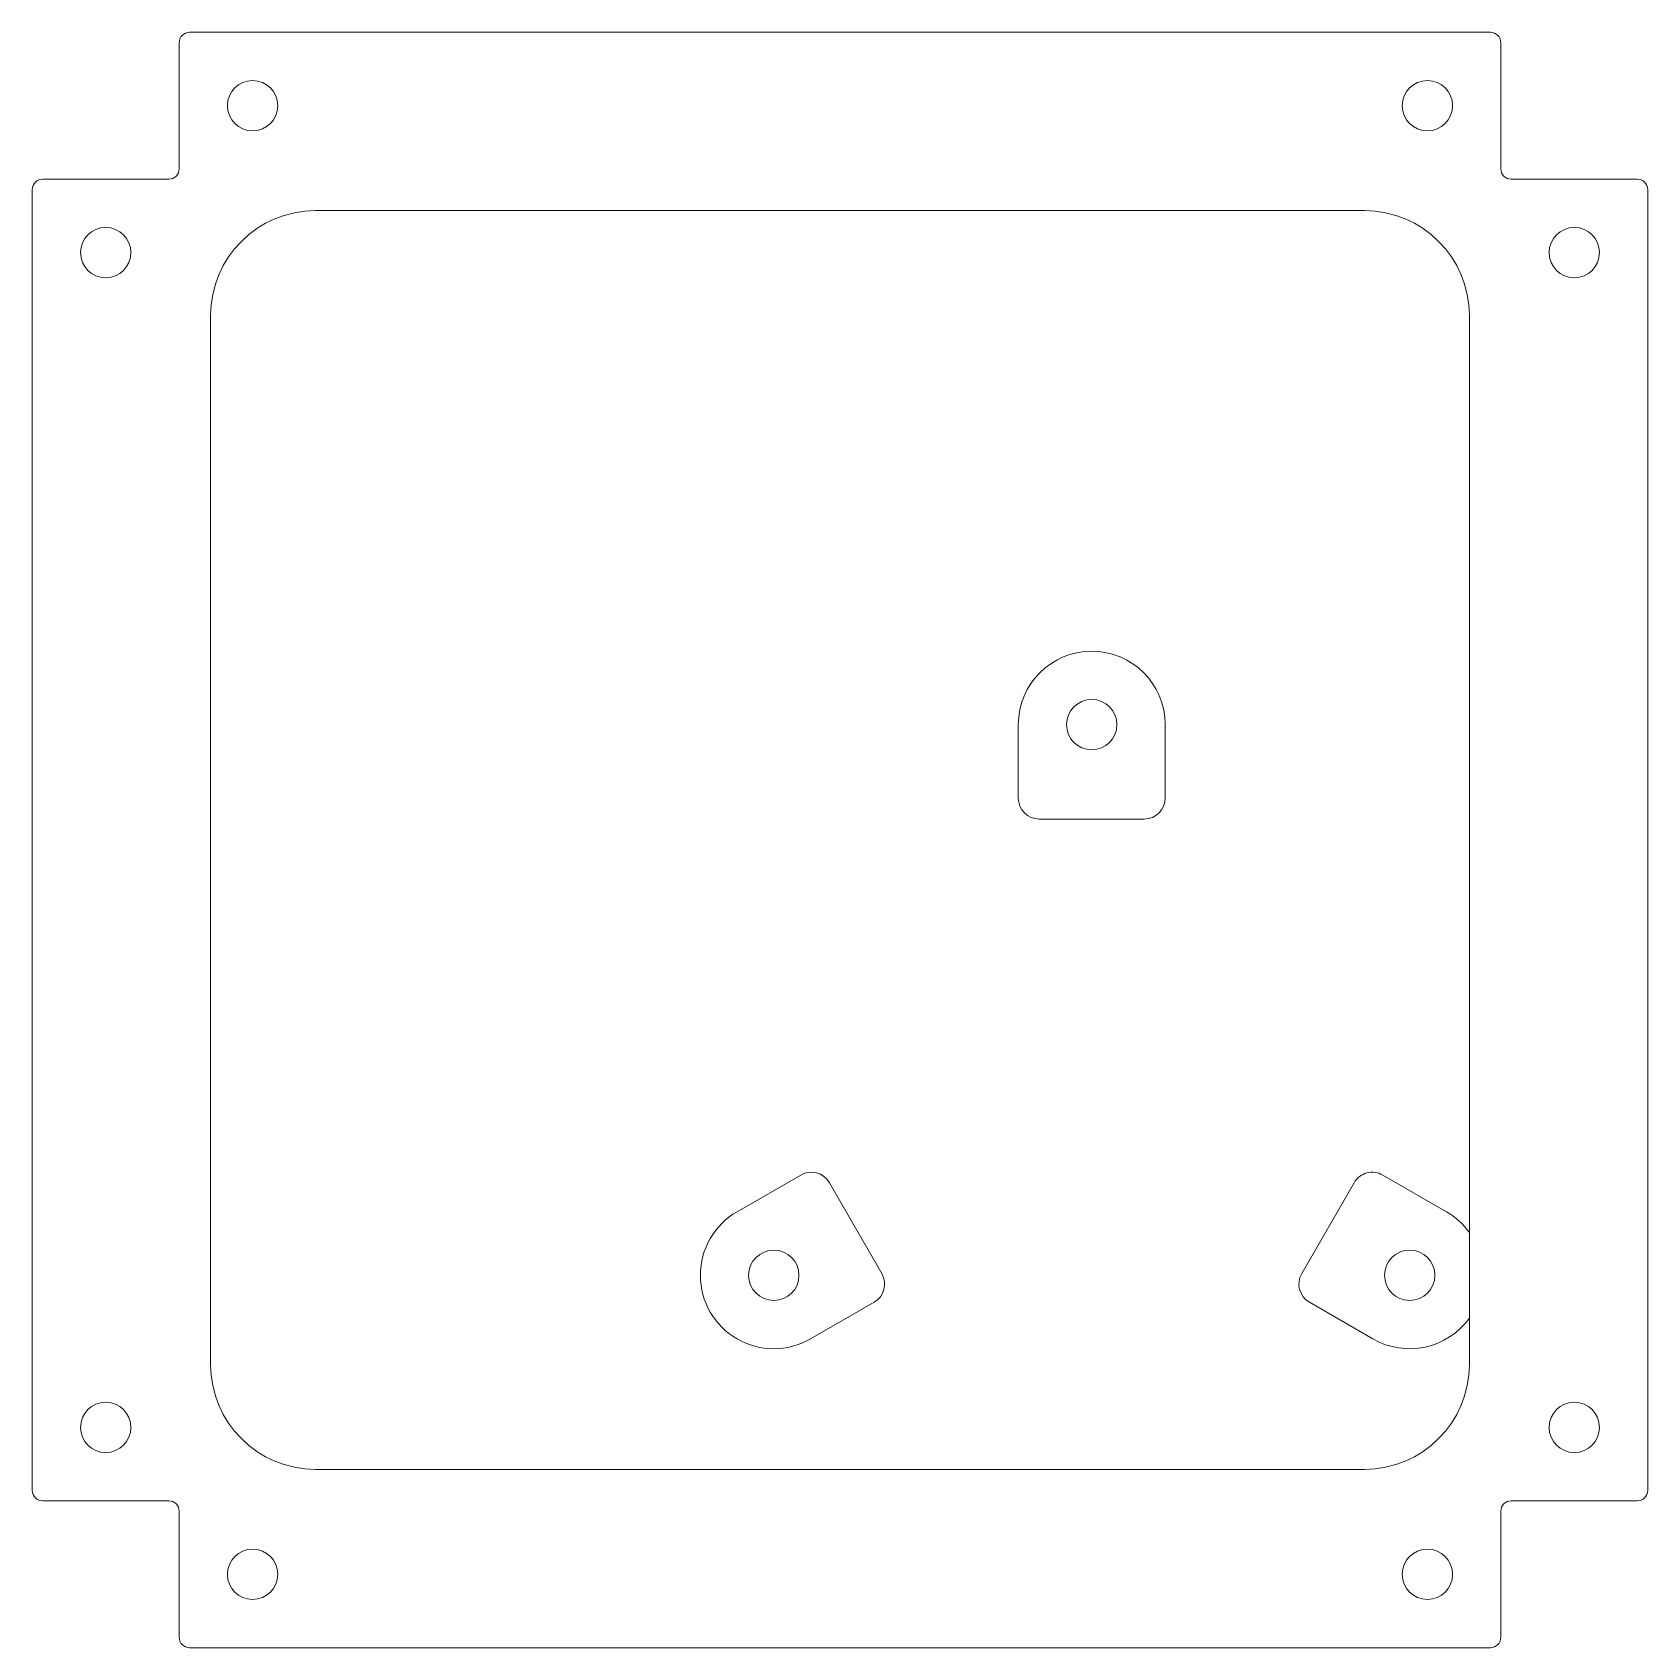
# Model space of a CAD drawing. Header units: millimetres. Extents: x -38.5 to 38.5, y -38.5 to 38.5.
import ezdxf

# ---------------------------------------------------------------- set-up
doc = ezdxf.new("R2010")
doc.units = ezdxf.units.MM

msp = doc.modelspace()

# ---------------------------------------------------------------- linework, layer by layer
at = {"color": 7, "linetype": 'Continuous', "lineweight": 15}
for p, q in [((-31.5, 38), (-31.5, 32)), ((31, 38.5), (-31, 38.5)), ((31.5, 32), (31.5, 38)), ((-38.5, 31), (-38.5, -31)), ((-32, 31.5), (-38, 31.5)), ((38, 31.5), (32, 31.5)), ((38.5, -31), (38.5, 31)), ((25, 30), (-25, 30)), ((-30, 25), (-30, -25)), ((30, -25), (30, 25)), ((8.5, 5.5), (8.5, 2)), ((15.5, 2), (15.5, 5.5)), ((9.5, 1), (14.5, 1)), ((-1.874, -15.969), (-4.905, -17.719)), ((28.905, -17.719), (25.874, -15.969)), ((1.992, -20.665), (-0.508, -16.335)), ((24.508, -16.335), (22.008, -20.665)), ((-1.405, -23.781), (1.626, -22.031)), ((22.374, -22.031), (25.405, -23.781)), ((-25, -30), (25, -30)), ((-38, -31.5), (-32, -31.5)), ((32, -31.5), (38, -31.5)), ((-31.5, -32), (-31.5, -38)), ((31.5, -38), (31.5, -32)), ((-31, -38.5), (31, -38.5))]:
    msp.add_line(p, q, dxfattribs=at)
for centre in [(-28, 35), (28, 35), (-35, 28), (35, 28), (12, 5.5), (-3.155, -20.75), (27.155, -20.75), (-35, -28), (35, -28), (-28, -35), (28, -35)]:
    msp.add_circle(centre, 1.2, dxfattribs=at)
for centre, radius, start, end in [((-31, 38), 0.5, 90, 180), ((31, 38), 0.5, 0, 90), ((-32, 32), 0.5, 270, 0), ((32, 32), 0.5, 180, 270), ((-38, 31), 0.5, 90, 180), ((38, 31), 0.5, 0, 90), ((-25, 25), 5, 90, 180), ((25, 25), 5, 0, 90), ((12, 5.5), 3.5, 0, 180), ((9.5, 2), 1, 180, 270), ((14.5, 2), 1, 270, 0), ((-1.374, -16.835), 1, 30, 120), ((25.374, -16.835), 1, 60, 150), ((-3.155, -20.75), 3.5, 120, 300), ((27.155, -20.75), 3.5, 35.63646, 60), ((1.126, -21.165), 1, 300, 30), ((22.874, -21.165), 1, 150, 240), ((27.155, -20.75), 3.5, 240, 324.36354), ((-25, -25), 5, 180, 270), ((25, -25), 5, 270, 0), ((-38, -31), 0.5, 180, 270), ((-32, -32), 0.5, 0, 90), ((32, -32), 0.5, 90, 180), ((38, -31), 0.5, 270, 0), ((-31, -38), 0.5, 180, 270), ((31, -38), 0.5, 270, 0)]:
    msp.add_arc(centre, radius, start, end, dxfattribs=at)

doc.saveas('drawing.dxf')
